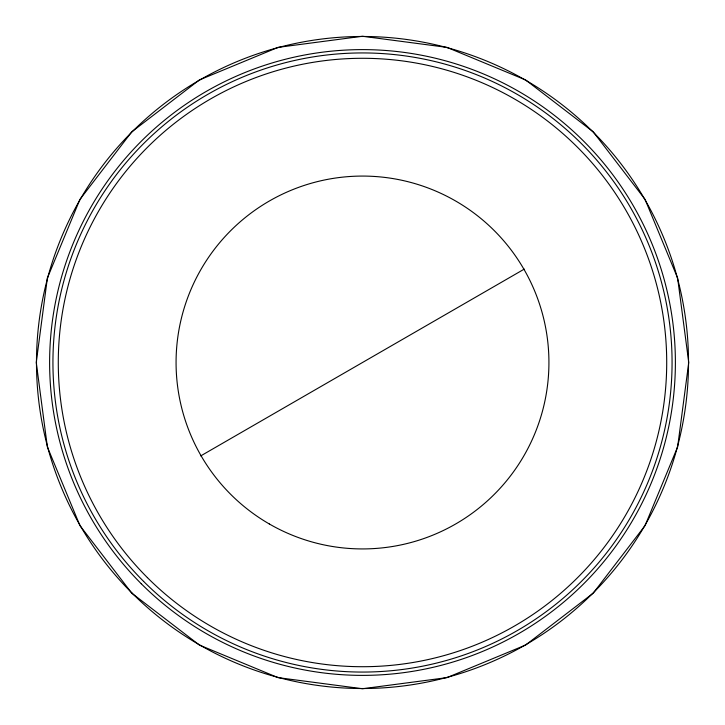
<?xml version="1.0" encoding="UTF-8"?>
<svg xmlns="http://www.w3.org/2000/svg" width="725" height="725" viewBox="0 0 725 725"><rect width="100%" height="100%" fill="white"/><g stroke="black" fill="none" stroke-linecap="round" stroke-linejoin="round"><path stroke-width="1.09" d="M200.734 455.898L524.266 269.102M47.37 278.065L36.25 362.5L47.37 446.935L79.958 525.625L131.805 593.195L199.375 645.042L278.065 677.63L362.5 688.75L446.935 677.63L525.625 645.042L593.195 593.195L645.042 525.625L677.63 446.935L688.75 362.5L677.63 278.065L645.042 199.375L593.195 131.805L525.625 79.958L446.935 47.37L362.5 36.25L278.065 47.37L199.375 79.958L131.805 131.805L79.958 199.375L47.37 278.065M131.968 593.032A326.023 326.023 0 0 0 677.413 446.881A326.023 326.023 0 0 0 278.119 47.587A326.023 326.023 0 0 0 131.968 593.032M141.257 583.743A312.892 312.892 0 0 0 664.725 443.483A312.892 312.892 0 0 0 281.517 60.275A312.892 312.892 0 0 0 141.257 583.743M143.604 581.396A309.566 309.566 0 0 0 661.517 442.622A309.566 309.566 0 0 0 282.378 63.483A309.566 309.566 0 0 0 143.604 581.396M147.392 577.607A304.201 304.201 0 0 0 656.342 441.235A304.201 304.201 0 0 0 283.765 68.657A304.201 304.201 0 0 0 147.392 577.607M269.283 523.948A186.425 186.425 0 0 0 548.925 362.5A186.425 186.425 0 0 0 269.283 201.052A186.425 186.425 0 0 0 269.283 523.948"/></g></svg>
